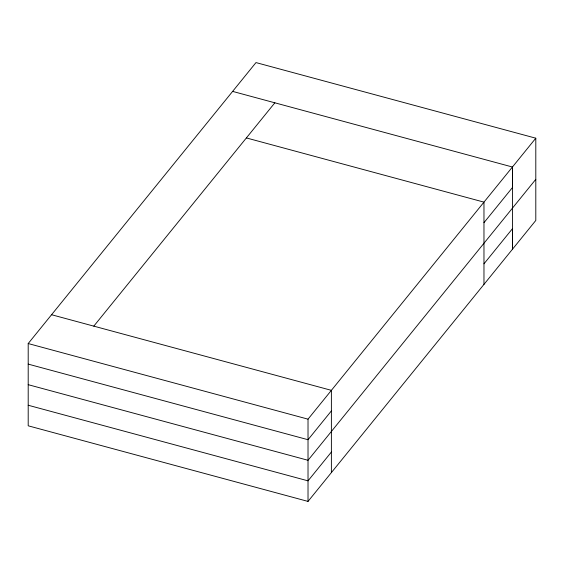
<?xml version="1.0" encoding="UTF-8"?>
<svg xmlns="http://www.w3.org/2000/svg" width="564" height="564" viewBox="0 0 564 564"><rect width="100%" height="100%" fill="white"/><g stroke="black" fill="none" stroke-linecap="round" stroke-linejoin="round"><path stroke-width="0.85" d="M232.615 91.396L512.436 167.014L512.436 187.579L483.968 222.695M28.2 343.546L255.978 62.583L535.8 138.194L535.8 220.453L308.022 501.417L28.2 425.806L28.2 343.546L308.022 419.158L535.8 138.194M93.8 326.14L274.851 102.81M331.385 410.909L308.022 439.723L28.2 364.111M535.8 179.324L308.022 460.287L28.2 384.676M331.385 452.039L308.022 480.852L28.2 405.241M483.968 263.825L512.436 228.709L512.436 249.274L512.436 167.014M246.383 137.933L483.968 202.131L483.968 284.397M51.564 314.726L331.385 390.344L331.385 472.604M308.022 419.158L308.022 501.417"/></g></svg>
